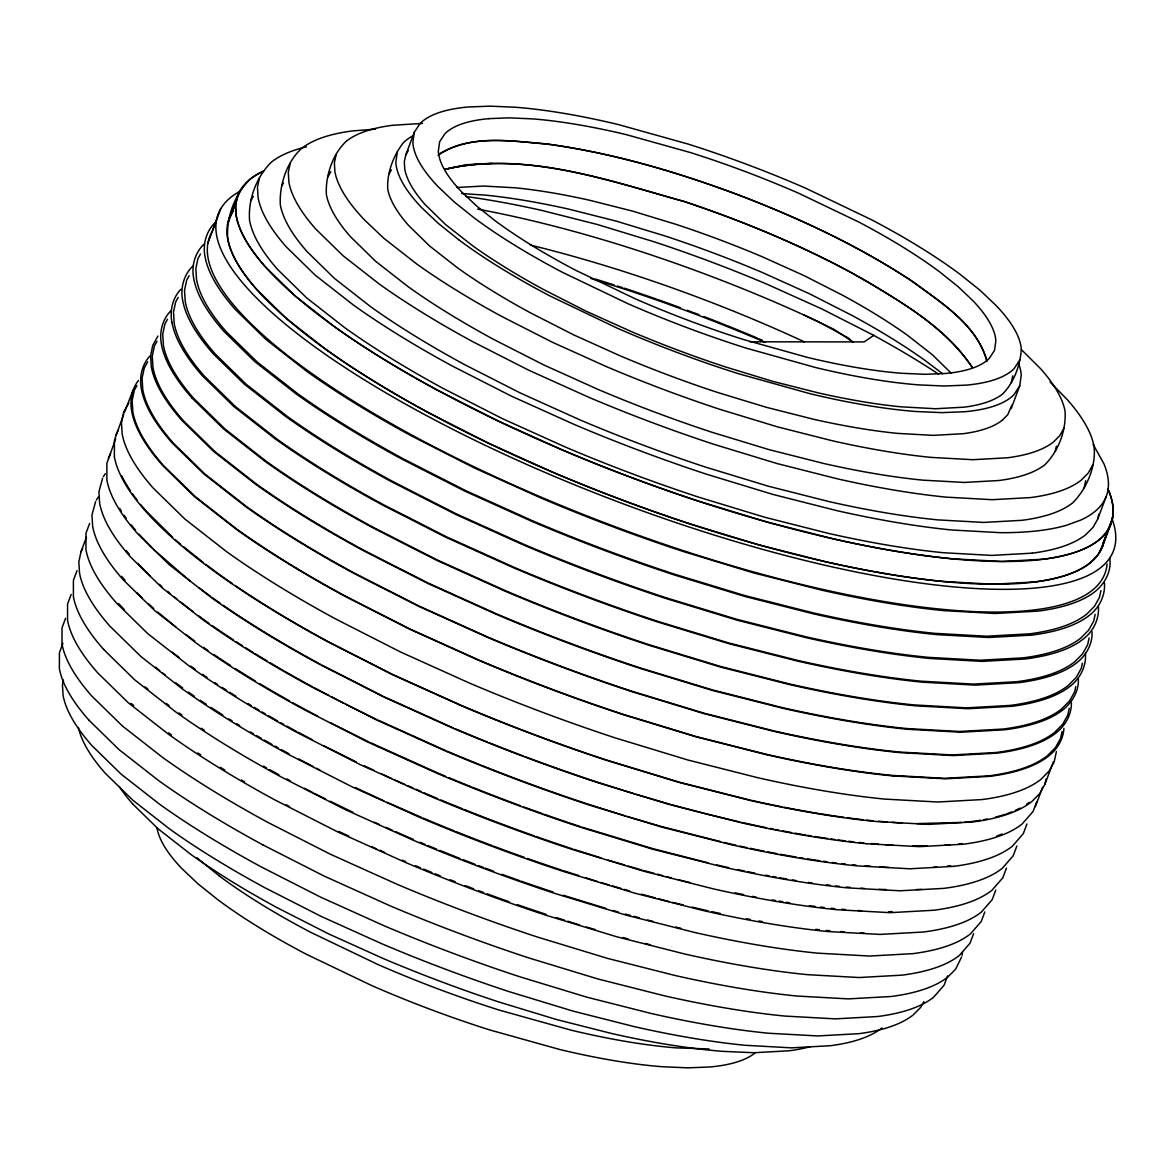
<?xml version="1.0" encoding="UTF-8"?>
<svg xmlns="http://www.w3.org/2000/svg" width="1174" height="1174" viewBox="0 0 1174 1174"><rect width="100%" height="100%" fill="white"/><g stroke="black" fill="none" stroke-linecap="round" stroke-linejoin="round"><path stroke-width="1.5" d="M1071.363 702.536C1071.759 714.467 1065.288 725.708 1056.028 732.914A501.944 134.981 20.6 0 1 997.298 753.136L953.185 755.586L900.355 752.651A501.944 134.981 20.6 0 1 774.488 731.49L704.62 713.792L632.272 691.765A501.944 134.981 20.6 0 1 487.327 637.277L418.384 606.195L354.152 573.499A501.944 134.981 20.6 0 1 245.513 506.508L203.821 473.914L172.24 443.024A501.944 134.981 20.6 0 1 141.394 389.122C139.134 377.602 141.687 364.879 149.846 356.162M1085.422 653.272C1086.508 666.025 1080.256 678.543 1070.174 686.203A498.671 134.1 20.6 0 1 1011.827 706.308L968.007 708.729L915.529 705.823A498.671 134.1 20.6 0 1 790.469 684.794L721.056 667.214L649.178 645.333A498.671 134.1 20.6 0 1 505.187 591.197L436.699 560.321L372.877 527.83A498.671 134.1 20.6 0 1 264.942 461.279L223.53 428.906L192.154 398.206M1092.04 631.715C1092.686 643.822 1086.302 655.4 1076.851 662.679A496.602 133.542 20.6 0 1 1018.753 682.696L975.11 685.117L922.852 682.211A496.602 133.542 20.6 0 1 798.32 661.27L729.186 643.763L657.616 621.971A496.587 133.542 20.6 0 1 514.227 568.069L446.017 537.325L382.46 504.967A496.602 133.542 20.6 0 1 274.98 438.694L233.743 406.453L202.486 375.885A496.587 133.542 20.6 0 1 171.976 322.557M1098.38 606.415C1099.451 619.05 1093.258 631.451 1083.264 639.052A494.21 132.911 20.6 0 1 1025.445 658.966L982.007 661.373L929.999 658.482A494.21 132.911 20.6 0 1 806.068 637.643L737.272 620.224L666.04 598.535A494.21 132.897 20.6 0 1 523.325 544.897L455.453 514.285L392.204 482.088A494.225 132.911 20.6 0 1 285.238 416.139L244.192 384.045L213.096 353.623A494.21 132.897 20.6 0 1 182.718 300.559C180.194 288.261 183.702 274.848 192.844 266.043M1104.426 582.832C1105.497 595.409 1099.334 607.736 1089.399 615.293A491.524 132.178 20.6 0 1 1031.887 635.105L988.699 637.497L936.969 634.635A491.524 132.178 20.6 0 1 813.699 613.899L745.285 596.568L674.434 574.996A491.524 132.178 20.6 0 1 532.512 521.652L464.992 491.216L402.095 459.195A491.524 132.178 20.6 0 1 295.716 393.598L254.89 361.68L223.955 331.42A491.524 132.178 20.6 0 1 193.754 278.649C191.23 266.41 194.737 253.07 203.821 244.324M962.078 955.313L962.563 951.894M1063.923 728.423C1063.277 739.415 1057.114 749.408 1048.558 756.085A503.147 135.304 20.6 0 1 989.682 776.366L945.466 778.817L892.519 775.882M86.494 537.105L81.006 551.721L78.834 561.891L79.524 573.073A495.296 133.19 20.6 0 0 109.96 626.226L141.085 656.692L182.205 688.83A495.311 133.19 20.6 0 0 289.332 754.882L352.655 787.123L420.659 817.779A495.311 133.19 20.6 0 0 563.564 871.49L634.899 893.209L703.813 910.672A495.311 133.19 20.6 0 0 827.919 931.54L880.001 934.416L923.498 932.009A494.944 133.102 20.6 0 0 981.391 912.051L992.177 899.695L995.801 890.068M63.469 679.995L62.442 684.794L63.088 695.331A466.9 125.559 20.6 0 0 91.777 745.446L121.127 774.15L159.884 804.454A466.9 125.559 20.6 0 0 260.863 866.706L320.561 897.112L384.661 926.007A466.9 125.559 20.6 0 0 519.363 976.636L586.604 997.108L651.57 1013.573A466.9 125.559 20.6 0 0 768.544 1033.237L817.647 1035.952L858.664 1033.692A466.9 125.559 20.6 0 0 913.24 1014.879L920.665 1007.38L923.85 1001.671M263.181 171.345A473.577 127.35 20.6 0 0 250.106 179.299C234.771 194.224 226.054 217.425 227.756 238.748M237.72 195.588L235.651 205.318L236.312 216.016A473.577 127.35 20.6 0 0 265.397 266.836L295.173 295.965L334.487 326.695A473.577 127.35 20.6 0 0 436.904 389.841L497.453 420.674L562.478 449.994A473.577 127.35 20.6 0 0 699.117 501.342L767.312 522.107L833.217 538.807A473.577 127.35 20.6 0 0 951.879 558.751L1001.671 561.51L1043.275 559.206A473.577 127.35 20.6 0 0 1098.629 540.128C1109.753 531.558 1115.153 517.191 1112.424 503.426A473.577 127.35 20.6 0 0 1107.816 488.824M306.502 146.838A459.254 123.505 20.6 0 0 271.488 162.041C256.504 176.702 247.949 199.463 249.563 220.36A459.254 123.505 20.6 0 0 277.783 269.638L306.649 297.888L344.76 327.693A459.239 123.505 20.6 0 0 444.095 388.932L502.81 418.825L565.868 447.265A459.254 123.505 20.6 0 0 698.369 497.057L764.509 517.191L828.404 533.378A459.254 123.505 20.6 0 0 943.47 552.734L991.766 555.405L1032.107 553.174M259.483 177.832L257.458 187.268L258.104 197.643A459.254 123.505 20.6 0 0 286.324 246.922L315.19 275.156L353.315 304.961A459.239 123.505 20.6 0 0 452.636 366.2L511.35 396.108L574.409 424.533A459.254 123.505 20.6 0 0 706.909 474.325L773.05 494.459L836.959 510.661A459.254 123.505 20.6 0 0 952.011 530.002L1000.307 532.673A444.462 119.528 20.6 0 0 1022.143 532.145A452.724 121.744 20.6 0 0 1041.72 530.31A458.212 123.226 20.6 0 0 1066.682 525.218L1080.564 520.155A456.921 122.874 20.6 0 0 1092.011 513.698A450.17 121.054 20.6 0 0 1100.522 505.965A441.351 118.691 20.6 0 0 1107.552 492.082A448.541 120.614 20.6 0 0 1108.359 481.56A455.776 122.566 20.6 0 0 1103.986 463.921L1093.097 444.315M375.46 129.111L352.449 130.93A434.879 116.945 20.6 0 0 301.586 148.467C286.691 161.865 279.089 185.463 280.351 204.936A435.202 117.033 20.6 0 0 307.089 251.632L334.443 278.399L370.573 306.649A435.202 117.033 20.6 0 0 464.699 364.674L520.346 393.011L580.088 419.94A435.202 117.033 20.6 0 0 705.662 467.135L768.324 486.212L828.888 501.562A435.202 117.033 20.6 0 0 937.923 519.891L983.695 522.43L1021.923 520.317A435.202 117.033 20.6 0 0 1072.787 502.78C1086.566 488.956 1096.369 466.225 1094.007 446.325A434.879 116.945 20.6 0 0 1067.269 399.615L1049.982 381.961M346.418 141.174C332.609 153.706 325.271 176.438 326.372 194.502A394.684 106.13 20.6 0 0 350.63 236.855L375.431 261.127L408.2 286.735A394.669 106.13 20.6 0 0 493.564 339.374L544.017 365.055L598.212 389.489A394.684 106.13 20.6 0 0 712.075 432.296L768.911 449.598L823.84 463.51A394.669 106.13 20.6 0 0 922.72 480.137L964.221 482.441L998.898 480.518A394.669 106.13 20.6 0 0 1045.021 464.611C1058.493 451.095 1066.285 430.33 1065.067 411.296A394.684 106.13 20.6 0 0 1040.824 368.944L1021.38 349.603M413.38 135.582A336.512 90.501 20.6 0 0 403.24 142.832C393.407 155.702 386.789 172.857 387.758 189.102A337.554 90.78 20.6 0 0 408.493 225.335L429.713 246.085L457.743 267.995A337.554 90.78 20.6 0 0 530.751 313.003L573.91 334.986L620.254 355.869A337.554 90.78 20.6 0 0 717.637 392.483L766.255 407.275L813.215 419.177A337.554 90.78 20.6 0 0 897.787 433.397L933.286 435.363L962.944 433.72A337.554 90.78 20.6 0 0 1002.391 420.131M405.764 154.997L404.311 161.748L404.766 169.159A328.397 88.314 20.6 0 0 424.944 204.393L445.592 224.586L472.858 245.909A328.397 88.314 20.6 0 0 543.885 289.699L585.87 311.081L630.952 331.406A328.397 88.314 20.6 0 0 725.708 367.007L772.991 381.418L818.689 392.982A328.397 88.314 20.6 0 0 900.972 406.82L935.502 408.743L964.353 407.143A328.397 88.314 20.6 0 0 1002.728 393.906C1013.998 382.475 1020.147 365.437 1021.307 349.514A327.385 88.035 20.6 0 0 996.139 305.563L980.026 290.286L960.171 274.378A327.385 88.035 20.6 0 0 871.578 219.773L806.171 188.442A327.385 88.035 20.6 0 0 688.008 144.035L618.155 124.517A327.385 88.035 20.6 0 0 515.547 107.26L490.116 106.144L467.912 107.01A327.385 88.035 20.6 0 0 420.057 123.519L414.305 132.266L405.764 154.997L408.273 150.477M1011.313 382.607L1012.766 375.871M1002.391 420.131L1007.762 414.701L1011.959 405.045M1055.338 451.036L1056.38 446.179M1084.16 487.812L1085.686 480.665M1032.107 553.174A459.254 123.505 20.6 0 0 1085.789 534.669L1093.097 527.302L1097.793 518.879L1098.805 514.153M114.392 456.847A503.426 135.377 20.6 0 0 145.327 510.91C166.987 535.183 192.507 555.61 218.804 574.585A503.426 135.377 20.6 0 0 327.781 641.767L392.204 674.58L461.353 705.75A503.426 135.377 20.6 0 0 606.709 760.385L679.276 782.486L749.364 800.242A503.426 135.377 20.6 0 0 875.599 821.462L928.59 824.397L972.85 821.947A503.807 135.48 20.6 0 0 1031.726 801.651L1039.753 793.565L1044.904 784.32L1046.005 779.154M1056.409 751.521L1054.193 761.882L1049.042 771.127L1041.015 779.243A504.629 135.7 20.6 0 1 982.022 799.567L937.703 802.018L884.638 799.083A504.615 135.7 20.6 0 1 758.199 777.819L687.979 760.033L615.308 737.918A504.615 135.7 20.6 0 1 469.717 683.195L400.437 651.952L335.911 619.094A504.615 135.7 20.6 0 1 226.773 551.809L184.89 519.055L153.163 488.032A504.629 135.7 20.6 0 1 122.169 433.881L121.465 422.479L123.681 412.118L128.832 402.873M1062.074 731.475L1060.606 738.358L1055.47 747.559L1047.487 755.63A502.311 135.083 20.6 0 1 988.772 775.867L944.644 778.318L891.829 775.383A502.311 135.083 20.6 0 1 765.962 754.222L696.065 736.509L623.732 714.496A502.311 135.083 20.6 0 1 478.801 660.023L409.843 628.926L345.611 596.231A502.311 135.083 20.6 0 1 236.972 529.254L195.28 496.646L163.7 465.755A502.311 135.083 20.6 0 1 132.838 411.854L132.148 400.51L134.35 390.194L136.918 385.586M227.771 238.748A473.577 127.35 20.6 0 0 256.857 289.567L286.632 318.682L325.932 349.426A473.577 127.35 20.6 0 0 428.363 412.573L488.912 443.405L553.937 472.711A473.577 127.35 20.6 0 0 690.576 524.074L758.771 544.839L824.676 561.524A473.577 127.35 20.6 0 0 943.324 581.482L993.131 584.241L1034.734 581.937A473.577 127.35 20.6 0 0 1090.088 562.86L1097.617 555.258L1102.459 546.57L1103.501 541.698M1069.25 708.245L1067.782 715.113L1062.661 724.285L1054.692 732.341A500.828 134.687 20.6 0 1 996.154 752.505L952.158 754.955L899.489 752.035A500.828 134.687 20.6 0 1 774.004 730.932L704.327 713.278L632.199 691.325A500.828 134.687 20.6 0 1 487.694 637.012L418.942 606.004L354.9 573.396A500.828 134.687 20.6 0 1 246.584 506.625L205.01 474.12L173.532 443.317A500.828 134.687 20.6 0 1 142.758 389.577L142.069 378.263L144.27 367.976L147.675 361.856M1075.78 686.629L1074.68 691.765L1069.573 700.907L1061.634 708.935A499.038 134.203 20.6 0 1 1003.3 729.039L959.466 731.461L906.988 728.555A499.038 134.203 20.6 0 1 781.957 707.526L712.515 689.93L640.652 668.065A499.038 134.203 20.6 0 1 496.661 613.943L428.143 583.052L364.336 550.562A499.038 134.203 20.6 0 1 256.416 484.026L214.989 451.623L183.614 420.938A499.038 134.203 20.6 0 1 152.958 367.389L152.253 356.118L154.454 345.875L156.993 341.296M1082.399 663.207L1081.298 668.314L1076.22 677.427L1068.311 685.411A496.954 133.645 20.6 0 1 1010.227 705.427L966.569 707.849L914.311 704.943A496.954 133.645 20.6 0 1 789.794 684.016L720.645 666.494L649.075 644.702A496.954 133.645 20.6 0 1 505.701 590.816L437.476 560.057L373.934 527.698A496.954 133.645 20.6 0 1 266.439 461.441L225.203 429.185L193.945 398.617A496.954 133.645 20.6 0 1 163.421 345.288L162.731 334.076L164.918 323.863L167.456 319.313M1089.09 637.981L1087.652 644.761L1082.589 653.83L1074.724 661.769A494.577 133 20.6 0 1 1016.919 681.698L973.466 684.104L921.458 681.213A494.577 133 20.6 0 1 797.542 660.375L728.731 642.956L657.499 621.266A494.577 133 20.6 0 1 514.799 567.629L446.898 537.017L383.663 504.82A494.577 133 20.6 0 1 276.697 438.871L235.651 406.776L204.555 376.355A494.577 133 20.6 0 1 174.178 323.29L173.488 312.123L175.66 301.967L178.184 297.433M1095.151 614.354L1093.713 621.09L1088.68 630.115L1080.858 638.025A491.877 132.28 20.6 0 1 1023.361 657.836L980.143 660.228L928.429 657.352A491.877 132.28 20.6 0 1 805.188 636.631L736.744 619.3L665.907 597.727A491.877 132.28 20.6 0 1 523.986 544.384L456.451 513.948L393.554 481.927A491.877 132.28 20.6 0 1 287.175 416.33L246.349 384.412L215.414 354.152A491.877 132.28 20.6 0 1 185.213 301.38L184.523 290.272L186.681 280.16L189.19 275.655M1100.918 590.625L1099.48 597.331L1094.491 606.298L1086.713 614.149A488.883 131.473 20.6 0 1 1029.569 633.843L986.615 636.22L935.208 633.373A488.883 131.473 20.6 0 1 812.716 612.769L744.698 595.541L674.287 574.101A488.883 131.473 20.6 0 1 533.231 521.095L466.122 490.835L403.607 459.005A488.883 131.473 20.6 0 1 297.873 393.818L257.297 362.076L226.553 332.022A488.883 131.473 20.6 0 1 196.528 279.559L195.838 268.523L197.995 258.485L200.49 253.995M115.698 438.768L106.893 463.275L106.863 479.917A502.325 135.083 20.6 0 0 137.754 533.862L169.35 564.782L211.056 597.39A502.311 135.083 20.6 0 0 319.798 664.425L384.074 697.165L453.061 728.262A502.325 135.083 20.6 0 0 598.109 782.779L670.515 804.836L740.442 822.548A502.325 135.083 20.6 0 0 866.397 843.724M123.828 414.026L114.421 440.177L114.377 456.847M138.385 380.537C131.635 389.24 129.698 400.818 131.737 411.487A503.132 135.304 20.6 0 0 162.672 465.52L194.326 496.485L236.106 529.151A503.132 135.304 20.6 0 0 345.009 596.304L409.388 629.088L478.508 660.243A503.132 135.304 20.6 0 0 623.79 714.849L696.299 736.92L766.343 754.662A503.147 135.304 20.6 0 0 892.504 775.882M290.198 163.435L288.29 172.373L288.892 182.205A434.879 116.945 20.6 0 0 315.63 228.901L342.984 255.668L379.099 283.903A434.879 116.945 20.6 0 0 473.239 341.942L528.887 370.28L588.614 397.208A434.879 116.945 20.6 0 0 714.188 444.403L776.865 463.495L837.414 478.831A434.879 116.945 20.6 0 0 946.449 497.16L992.235 499.698L1030.449 497.585A434.879 116.945 20.6 0 0 1081.327 480.049L1088.254 473.063L1092.701 465.08M336.102 154.763L334.37 162.863L334.913 171.771A393.862 105.924 20.6 0 0 364.6 220.037L383.986 238.395L416.726 264.003A394.391 106.056 20.6 0 0 502.105 316.642L552.558 342.338L606.738 366.758A394.391 106.056 20.6 0 0 720.616 409.565L777.467 426.866L832.366 440.778A394.391 106.056 20.6 0 0 931.261 457.405L972.762 459.709L1007.439 457.787A394.669 106.13 20.6 0 0 1053.577 441.894L1059.858 435.554L1063.879 428.305M397.311 151.828L395.829 162.482A336.512 90.501 20.6 0 0 421.701 207.666L438.269 223.353L458.667 239.701M414.305 132.266L412.852 142.641A327.385 88.035 20.6 0 0 438.019 186.593L454.133 201.869L473.988 217.762A327.385 88.035 20.6 0 0 562.581 272.383L627.987 303.714A327.385 88.035 20.6 0 0 746.15 348.12L816.003 367.638A327.385 88.035 20.6 0 0 918.611 384.881L944.043 386.011L966.246 385.131A327.385 88.035 20.6 0 0 1014.101 368.636L1019.854 359.89M1011.21 408.508L1019.766 385.791L1021.248 375.122A336.512 90.501 20.6 0 0 1018.372 362.986M947.594 975.873L944.087 985.221L933.638 997.196A479.784 129.023 20.6 0 1 877.506 1016.537L835.345 1018.871L784.848 1016.068A479.784 129.023 20.6 0 1 664.528 995.846L597.742 978.925L528.593 957.867A479.784 129.023 20.6 0 1 390.047 905.8L324.156 876.083L262.756 844.825M961.609 956.927L955.68 969.093L947.946 976.915A486.197 130.754 20.6 0 1 891.051 996.506L848.332 998.883L797.161 996.051A486.197 130.754 20.6 0 1 675.226 975.535L607.545 958.395L537.472 937.057A486.197 130.754 20.6 0 1 397.076 884.286L330.29 854.188L268.068 822.504A486.212 130.754 20.6 0 1 162.848 757.612L122.463 726.046L91.865 696.123A486.197 130.754 20.6 0 1 61.987 643.91L62.017 627.797L65.568 618.331M973.613 933.668L970.032 943.192L959.378 955.416A489.426 131.62 20.6 0 1 902.116 975.139L859.104 977.531L807.595 974.669A489.426 131.62 20.6 0 1 684.853 954.036L616.732 936.779L546.189 915.294A489.426 131.62 20.6 0 1 404.854 862.171L337.628 831.867L274.995 799.978A489.441 131.62 20.6 0 1 169.071 734.66L128.421 702.888L97.618 672.761A489.426 131.62 20.6 0 1 67.549 620.195L67.578 603.979L71.159 594.455M984.839 911.919L981.244 921.502L970.531 933.8A492.346 132.398 20.6 0 1 912.917 953.64L869.655 956.047L817.838 953.171A492.346 132.398 20.6 0 1 694.377 932.405L625.845 915.045L554.876 893.443A492.346 132.398 20.6 0 1 412.72 839.997L345.083 809.517L282.083 777.437A492.346 132.398 20.6 0 1 175.513 711.738L134.628 679.761L103.65 649.457M1006.456 868.114L1002.816 877.785L992.001 890.215A497.233 133.719 20.6 0 1 933.814 910.246L890.127 912.668L837.796 909.777A497.233 133.719 20.6 0 1 713.102 888.806L643.895 871.269L572.222 849.448A497.233 133.719 20.6 0 1 428.642 795.488L360.345 764.685L296.714 732.297A497.233 133.719 20.6 0 1 189.087 665.937L147.792 633.652L116.505 603.04A497.233 133.719 20.6 0 1 85.951 549.652L85.981 533.172L89.62 523.487M1016.845 846.058L1013.191 855.773L1002.332 868.246A499.229 134.247 20.6 0 1 943.911 888.366L900.047 890.787L847.511 887.882A499.229 134.247 20.6 0 1 722.318 866.823L652.817 849.228L580.866 827.318A499.229 134.247 20.6 0 1 436.713 773.138L368.137 742.217L304.257 709.683A499.229 134.247 20.6 0 1 196.205 643.073L154.748 610.656L123.329 579.927A499.229 134.247 20.6 0 1 92.658 526.319L91.939 515.034L95.608 501.621M1026.957 823.899L1023.302 833.643L1012.399 846.161A500.916 134.702 20.6 0 1 953.787 866.353M866.412 843.724L919.271 846.659L963.428 844.209A502.325 135.083 20.6 0 0 1022.187 823.957L1033.12 811.425L1036.803 801.637M220.741 208.737L212.201 231.469A478.258 128.612 20.6 0 0 618.258 527.889A478.258 128.612 20.6 0 0 1107.082 564.019M207.886 243.165L216.427 220.433M232.32 211.393L240.259 190.291M227.521 224.425L236.062 201.708M1097.793 518.879L1105.996 497.013M1104.132 540.466L1112.673 517.734M1099.935 551.868L1108.476 529.136M1102.459 546.57L1111 523.839M1035.336 806.67L1042.659 787.182M1044.904 784.32L1053.445 761.603M124.429 412.397L133.249 389.783M115.888 435.128L118.104 430.374M108.375 458.242L110.576 453.502M102.578 478.302L98.924 491.759L99.614 503.074A500.916 134.702 20.6 0 0 130.417 556.858L161.924 587.69L203.528 620.224M77.029 570.696L73.419 580.279L73.39 596.583A492.346 132.398 20.6 0 0 103.664 649.457M62.926 643.352L59.419 652.685L59.375 668.578A479.784 129.023 20.6 0 0 88.886 720.117M1019.766 385.791L1013.866 394.787A336.512 90.501 20.6 0 1 964.632 411.736L941.827 412.632L915.705 411.502A336.512 90.501 20.6 0 1 810.221 393.745L738.417 373.699A336.512 90.501 20.6 0 1 616.966 328.045L549.726 295.848A336.512 90.501 20.6 0 1 458.682 239.716M157.918 336.072L152.811 345.259L150.61 355.546L151.299 366.846A500.828 134.687 20.6 0 0 182.073 420.586L213.565 451.388L255.125 483.893A500.828 134.687 20.6 0 0 363.441 550.679L427.483 583.273L496.25 614.281A500.828 134.687 20.6 0 0 640.74 668.593L712.867 690.547L782.559 708.201A500.828 134.687 20.6 0 0 908.03 729.303L960.699 732.224L1004.695 729.788A500.828 134.687 20.6 0 0 1063.233 709.61C1072.273 702.111 1079.141 690.914 1078.319 678.865M229.179 218.32L233.215 211.085M250.942 200.563L253.291 196.352M281.657 186.167L283.433 182.983M81.006 551.721L82.694 548.698M327.561 177.479L330.789 171.697M388.77 174.559L391.353 169.907M103.312 476.717L105.264 473.753M96.327 500.051L98.278 497.086M215.077 222.708C206.052 231.41 202.588 244.662 205.068 256.827A488.516 131.371 20.6 0 0 235.108 309.29L265.838 339.359L306.399 371.072A488.516 131.371 20.6 0 0 412.147 436.273L474.663 468.103L541.757 498.348A488.516 131.371 20.6 0 0 682.828 551.369L753.238 572.809L821.242 590.038A488.516 131.371 20.6 0 0 943.735 610.627L995.156 613.488L1038.11 611.111A488.883 131.473 20.6 0 0 1095.254 591.417C1105.027 583.507 1111.675 571.019 1109.782 558.252M180.943 289.259C172.475 297.932 169.658 310.846 171.962 322.557M170.802 310.875C162.115 319.622 159.121 332.741 161.498 344.657A498.671 134.1 20.6 0 0 192.154 398.206M438.063 155.32C470.392 133.249 513.082 141.335 549.711 144.387C613.723 153.412 676.077 171.727 736.553 194.224C796.882 217.131 855.875 244.427 909.982 279.794C939.552 301.322 975.462 323.217 986.894 360.11M873.97 335.236L864.137 341.913L749.775 341.81M438.944 154.161C469.908 134.761 509.237 140.968 543.767 143.61C609.849 152.268 674.184 171.096 736.553 194.224C798.716 217.894 859.529 246.114 914.957 283.139C942.678 304.198 977.913 325.58 986.791 361.563M444.902 169.35C524.983 150.742 607.662 180.136 684.266 201.532C748.058 222.752 810.383 248.976 868.789 282.391C906.798 305.636 947.535 329.454 972.41 367.623C942.927 324.171 895.19 298.196 850.886 272.383C797.557 243.913 741.572 220.712 684.266 201.532C607.589 180.326 525.013 150.903 444.902 169.35L465.579 164.771L492.009 163.303M953.787 866.353L909.762 868.789L857.049 865.869A500.916 134.702 20.6 0 1 731.431 844.737L661.696 827.083L589.495 805.1A500.916 134.702 20.6 0 1 444.858 750.729L376.047 719.706L311.946 687.069A500.916 134.702 20.6 0 1 203.528 620.224M457.038 187.502L483.468 186.035L515.122 187.796A300.926 80.918 20.6 0 1 590.522 200.475L632.39 211.071L675.725 224.263A300.926 80.918 20.6 0 1 762.557 256.901L803.867 275.523L842.345 295.114A300.926 80.933 20.6 0 1 907.429 335.25L932.405 354.783L951.322 373.288M961.521 822.431L916.923 823.59M965.013 822.108L971.984 821.492A502.692 135.186 20.6 0 0 980.701 820.186M944.953 845.192L950.177 844.722M958.865 843.93L962.342 843.622M933.418 867.351L936.881 867.043M947.286 866.104L950.749 865.796M488.751 118.647L509.105 117.855L532.394 118.868A300.001 80.683 20.6 0 1 626.432 134.687L690.444 152.561A300.001 80.683 20.6 0 1 798.716 193.27L858.664 221.974A300.001 80.683 20.6 0 1 939.816 272.016L958.028 286.588L972.806 300.588A300.001 80.683 20.6 0 1 995.846 340.856L994.539 350.366L989.271 358.393A300.001 80.683 20.6 0 1 945.393 373.493L925.068 374.301L901.764 373.288A300.001 80.683 20.6 0 1 807.727 357.468L743.714 339.594A300.001 80.683 20.6 0 1 635.442 298.886L575.495 270.181A300.001 80.683 20.6 0 1 494.342 220.14L476.13 205.567L461.353 191.567A300.001 80.683 20.6 0 1 438.313 151.299L439.619 141.79L444.887 133.763A300.001 80.683 20.6 0 1 488.766 118.662M927.225 845.852L912.873 845.882M916.366 889.525L921.678 889.393M888.542 911.699L892.064 911.611M422.552 123.402L392.556 125.28A394.391 106.056 20.6 0 0 346.433 141.174M709.023 1048.969L676.503 1047.883A336.512 90.501 20.6 0 1 571.019 1030.141L499.214 1010.095A336.512 90.501 20.6 0 1 377.764 964.441L310.523 932.229A336.512 90.501 20.6 0 1 219.479 876.097M461.573 193.534L485.111 195.119A337.554 90.78 20.6 0 1 569.698 209.354L616.658 221.24L665.276 236.047A337.554 90.78 20.6 0 1 762.674 272.647L809.003 293.544L852.163 315.512A337.554 90.78 20.6 0 1 925.171 360.535L942.619 373.758M888.747 867.439L879.693 866.984M878.9 889.32L886.091 889.554M860.41 932.758L863.961 932.86M878.387 821.272L886.957 821.932M892.108 822.328L902.395 823.135M871.064 843.563L878.357 844.135M885.666 844.693L892.959 845.265M865.15 865.854L870.594 866.28M846.351 887.045L849.961 887.324M860.836 888.175L864.46 888.454M841.861 909.219L845.471 909.512M858.091 910.481L861.687 910.76M826.393 930.439L829.974 930.718M840.731 931.554L844.326 931.833M749.012 799.817L679.056 782.104L606.664 760.062A502.692 135.186 20.6 0 1 461.631 705.545L392.615 674.434L328.338 641.708A502.692 135.186 20.6 0 1 271.737 609.115M707.262 814.169L740.002 822.02M720.587 841.641L661.373 826.496L627.298 816.546M724.02 842.462L730.888 844.106A499.596 134.35 20.6 0 0 736.215 845.295M707.995 862.802L652.436 848.538L582.48 827.274M716.536 864.856L721.672 866.074A497.6 133.807 20.6 0 0 728.746 867.659M678.308 879.766L690.224 882.628M672.643 902.41L683.341 904.978M692.249 907.12L702.947 909.689A492.698 132.501 20.6 0 0 708.201 910.863M675.696 927.064L681.023 928.341M672.012 804.821L705.53 813.743M643.44 870.477L653.903 873.265M657.381 874.19L662.62 875.584M666.098 876.523L671.337 877.917M641.327 894.162L655.195 897.861M658.673 898.785L669.077 901.559M625.272 914.047L630.438 915.426M633.887 916.336L639.067 917.716M647.681 920.02L652.861 921.399M622.939 937.498L628.09 938.862M645.216 943.426L650.352 944.791M636.059 794.358L670.237 804.351M607.971 860.116L624.861 865.062M628.237 866.045L641.752 869.993M600.78 882.51L609.189 884.961M612.549 885.944L620.943 888.395M624.304 889.378L629.337 890.846M605.975 908.412L563.182 895.248M612.989 910.466L618.258 911.993M586.472 927.02L595.189 929.559M590.874 278.458L624.48 289.098A463.803 124.723 20.6 0 1 758.404 339.433L764.92 342.236M595.57 279.089L614.178 284.988M617.553 286.06L622.631 287.659M634.342 793.859L598.05 782.368A501.283 134.805 20.6 0 1 525.174 756.702M625.595 816.047L589.421 804.601A499.596 134.35 20.6 0 1 480.782 765.052M573.822 849.301L601.147 857.959M563.432 870.712L578.723 875.555M585.518 877.712L597.405 881.483M556.094 917.525L564.474 920.181M567.834 921.238L579.574 924.965M759.108 338.86L762.352 340.284M453.413 728.012L384.588 696.974M445.269 750.421L378.292 720.234M394.728 779.976L404.575 784.276M407.862 785.714L412.793 787.871M416.066 789.31L420.996 791.467M424.284 792.905L429.2 795.047A495.311 133.19 20.6 0 0 437.52 798.555M386.98 802.282L421.275 817.28M385.82 827.391L392.321 830.223M395.565 831.647L413.424 839.454M371.776 846.762L376.605 848.875M379.833 850.284L384.676 852.397M402.418 860.16L405.646 861.569M370.485 742.702L437.198 772.771A497.6 133.821 20.6 0 0 445.562 776.293M364.395 765.874L373.978 770.335M381.961 774.033L391.529 778.494M355.223 787.519L383.81 800.815M352.802 812.217L330.188 801.24M374.359 822.24L379.334 824.544M338.831 831.456L348.722 836.049M803.882 314.984L834.142 329.424L853.278 342.28M382.959 696.167L322.072 665.174M345.699 704.18L376.678 719.486M368.885 741.968L330.173 722.641M356.353 761.999L324.215 745.989M314.192 793.345L325.389 798.878M314.368 687.788L328.441 695.169M331.567 696.813L344.07 703.387M317.714 716.111L305.269 709.566A497.6 133.821 20.6 0 1 292.605 702.624M297.873 732.15L311.814 739.473M298.739 758.976L313.341 766.637M316.598 768.339L319.842 770.056M286.779 778.949L290.007 780.637M304.521 788.268L312.577 792.494M286.236 804.821L289.45 806.509M203.073 562.317L183.511 546.658M205.832 564.386L219.611 574.673A502.692 135.186 20.6 0 0 232.203 583.493M198.876 587.646L210.616 596.407M193.064 611.61L180.033 601.69M198.905 615.983L204.746 620.356A499.596 134.35 20.6 0 0 209.119 623.453M185.991 634.518L194.723 641.048M171.903 652.04L179.152 657.455M162.452 672.863L165.329 675.021M175.425 682.549L182.63 687.935M166.15 703.387L169.012 705.53M168.542 732.767L171.389 734.895M219.465 876.097L196.674 857.622M180.708 544.354L175.264 539.629M190.085 581.071L153.412 549.3M167.471 591.358L170.259 593.662M174.456 597.096L177.245 599.386M157.727 612.065L175.806 626.916M155.57 667.214L159.693 670.603M145.18 686.907L147.909 689.153M131.004 703.314L133.719 705.559M172.622 537.208L146.28 511.13A502.692 135.186 20.6 0 1 140.572 504.424M150.213 575.906L137.872 563.491M159.356 584.314L161.983 586.721M142.01 597.757L137.006 592.855M148.526 603.744L153.735 608.528M852.324 341.781L848.655 338.171L817.779 321.397A428.657 115.272 20.6 0 0 477.671 209.133M138.958 534.141L152.209 548.038M118.486 603.495L124.444 609.732M88.872 720.102L119.058 749.643L158.901 780.798A479.784 129.023 20.6 0 0 262.756 844.825M132.823 804.102L157.947 828.668L191.113 854.599A399.263 107.377 20.6 0 0 277.534 907.884L328.617 933.902L383.458 958.615A399.263 107.377 20.6 0 0 498.759 1001.95L556.3 1019.472L611.889 1033.56A398.749 107.23 20.6 0 0 723.096 1051.376L754.031 1052.726L789.119 1050.774A399.263 107.377 20.6 0 0 810.456 1046.592M530.149 245.014A428.657 115.272 20.6 0 1 804.322 341.839M1111.837 518.306A478.258 128.612 20.6 0 1 621.369 503.132A478.258 128.612 20.6 0 1 240.215 191.171M1103.78 542.183A466.46 125.442 20.6 0 1 619.446 499.023A466.46 125.442 20.6 0 1 231.718 213.022M1108.726 490.585A466.46 125.442 20.6 0 1 626.784 475.837A466.46 125.442 20.6 0 1 263.739 170.934M244.559 781.796A486.564 130.842 20.6 0 1 241.462 779.991M224.792 770.041A486.564 130.842 20.6 0 1 220.374 767.326M200.71 754.882A486.564 130.842 20.6 0 1 197.79 752.96M546.027 914.341A486.564 130.842 20.6 0 1 517.367 904.64M508.944 901.691A486.564 130.842 20.6 0 1 487.049 893.796M483.673 892.548A486.564 130.842 20.6 0 1 478.64 890.67M473.606 888.791A486.564 130.842 20.6 0 1 465.227 885.607M455.204 881.733A486.564 130.842 20.6 0 1 450.2 879.781M440.221 875.819A486.564 130.842 20.6 0 1 435.246 873.823M431.929 872.487A486.564 130.842 20.6 0 1 423.682 869.112M420.38 867.747A486.564 130.842 20.6 0 1 415.449 865.708M289.053 753.855A492.698 132.501 20.6 0 1 281.202 749.555M278.091 747.823A492.698 132.501 20.6 0 1 274.995 746.106M271.928 744.375A492.698 132.501 20.6 0 1 264.326 740.06M261.318 738.329A492.698 132.501 20.6 0 1 256.592 735.584M253.452 733.75A492.698 132.501 20.6 0 1 250.356 731.93M239.657 725.503A492.698 132.501 20.6 0 1 236.649 723.683M232.1 720.88A492.698 132.501 20.6 0 1 228.974 718.943M222.811 715.054A492.698 132.501 20.6 0 1 210.792 707.306M206.316 704.356A492.698 132.501 20.6 0 1 200.211 700.247M194.224 696.153A492.698 132.501 20.6 0 1 188.368 692.073M561.73 870.154A492.698 132.501 20.6 0 1 527.581 858.517M524.176 857.314A492.698 132.501 20.6 0 1 493.491 846.116M491.803 845.485A492.698 132.501 20.6 0 1 456.29 831.72M454.617 831.045A492.698 132.501 20.6 0 1 422.933 817.985M819.379 929.72A492.698 132.501 20.6 0 1 815.827 929.324M762.278 921.59A492.698 132.501 20.6 0 1 758.8 920.988M750.025 919.403A492.698 132.501 20.6 0 1 746.488 918.743M720.381 913.504A492.698 132.501 20.6 0 1 711.693 911.64M881.923 1027.925A441.16 118.633 20.6 0 1 830.311 1045.711L791.54 1047.854L745.123 1045.286A441.16 118.633 20.6 0 1 634.488 1026.678L573.073 1011.122L509.487 991.766A441.16 118.633 20.6 0 1 382.093 943.881L321.5 916.571L265.045 887.823A441.16 118.633 20.6 0 1 169.555 828.947L132.926 800.301L105.161 773.152A441.16 118.633 20.6 0 1 78.394 727.513M132.838 804.102A399.263 107.377 20.6 0 1 119.528 786.888M1002.126 834.01A501.298 134.805 20.6 0 1 996.799 835.991M135.48 530.105A501.283 134.805 20.6 0 1 131.136 524.793M126.117 518.16A501.283 134.805 20.6 0 1 124.136 515.342M121.362 511.174A501.283 134.805 20.6 0 1 119.66 508.415M320.502 664.352A501.283 134.805 20.6 0 1 223.207 605.314M220.374 603.363A501.283 134.805 20.6 0 1 212.083 597.507M523.516 756.085A501.283 134.805 20.6 0 1 489.044 742.687M487.415 742.041A501.283 134.805 20.6 0 1 455.028 728.687M863.932 842.976A501.283 134.805 20.6 0 1 858.884 842.448M853.791 841.875A501.283 134.805 20.6 0 1 848.641 841.274M845.177 840.848A501.283 134.805 20.6 0 1 838.177 839.953M834.655 839.469A501.283 134.805 20.6 0 1 831.104 838.984M827.523 838.471A501.283 134.805 20.6 0 1 814.844 836.534M811.175 835.947A501.283 134.805 20.6 0 1 807.477 835.345M805.628 835.037A501.283 134.805 20.6 0 1 795.047 833.202M791.481 832.557A501.283 134.805 20.6 0 1 782.5 830.884M778.876 830.194A501.283 134.805 20.6 0 1 775.251 829.49M773.431 829.123A501.283 134.805 20.6 0 1 769.968 828.433M766.49 827.729A501.283 134.805 20.6 0 1 741.777 822.416M129.536 554.51A499.596 134.35 20.6 0 1 126.205 550.533M312.812 686.966A499.596 134.35 20.6 0 1 284.592 671.235M283.081 670.354A499.596 134.35 20.6 0 1 270.402 662.928M267.276 661.065A499.596 134.35 20.6 0 1 255.037 653.639M253.452 652.656A499.596 134.35 20.6 0 1 245.586 647.74M242.49 645.773A499.596 134.35 20.6 0 1 236.37 641.84M233.347 639.874A499.596 134.35 20.6 0 1 212.068 625.522M479.08 764.362A499.596 134.35 20.6 0 1 446.956 751.125M856.051 865.15A499.596 134.35 20.6 0 1 852.515 864.798M845.353 864.02A499.596 134.35 20.6 0 1 841.729 863.609M836.24 862.949A499.596 134.35 20.6 0 1 832.557 862.479M826.98 861.745A499.596 134.35 20.6 0 1 823.458 861.261M819.907 860.762A499.596 134.35 20.6 0 1 807.301 858.869M803.647 858.282A499.596 134.35 20.6 0 1 799.978 857.695M796.295 857.079A499.596 134.35 20.6 0 1 780.416 854.29M776.836 853.615A499.596 134.35 20.6 0 1 767.825 851.898M764.201 851.194A499.596 134.35 20.6 0 1 750.303 848.347M746.811 847.599A499.596 134.35 20.6 0 1 739.752 846.087M125.06 580.323A497.6 133.821 20.6 0 1 121.597 576.317M289.479 700.878A497.6 133.821 20.6 0 1 259.924 683.782M255.301 680.993A497.6 133.821 20.6 0 1 235.226 668.534M230.647 665.599A497.6 133.821 20.6 0 1 213.947 654.564M207.901 650.425A497.6 133.821 20.6 0 1 203.454 647.329M580.778 826.731A497.6 133.821 20.6 0 1 544.575 814.404M542.843 813.787A497.6 133.821 20.6 0 1 523.898 806.978M520.449 805.716A497.6 133.821 20.6 0 1 472.564 787.328M470.877 786.653A497.6 133.821 20.6 0 1 448.923 777.687M839.263 886.311A497.6 133.807 20.6 0 1 835.683 885.915M830.267 885.284A497.6 133.807 20.6 0 1 826.613 884.844M812.1 882.921A497.6 133.807 20.6 0 1 808.563 882.408M795.972 880.5A497.6 133.807 20.6 0 1 792.318 879.913M786.829 879.003A497.6 133.807 20.6 0 1 779.844 877.8M776.322 877.183A497.6 133.807 20.6 0 1 772.786 876.538M769.219 875.892A497.6 133.807 20.6 0 1 765.653 875.217M754.853 873.133A497.6 133.807 20.6 0 1 747.97 871.739M744.507 871.035A497.6 133.807 20.6 0 1 737.521 869.567M278.84 774.693A489.793 131.708 20.6 0 1 269.55 769.557M266.483 767.84A489.793 131.708 20.6 0 1 263.431 766.123M204.188 730.125A489.793 131.708 20.6 0 1 201.268 728.218M181.897 714.981A489.793 131.708 20.6 0 1 179.035 712.956M553.042 892.02A489.793 131.708 20.6 0 1 520.801 881.043M519.099 880.441A489.793 131.708 20.6 0 1 502.134 874.366M493.667 871.269A489.793 131.708 20.6 0 1 485.214 868.129M483.527 867.498A489.793 131.708 20.6 0 1 478.464 865.576M475.088 864.299A489.793 131.708 20.6 0 1 463.304 859.75M459.944 858.443A489.793 131.708 20.6 0 1 439.898 850.446M436.567 849.096A489.793 131.708 20.6 0 1 428.261 845.676M424.959 844.311A489.793 131.708 20.6 0 1 419.998 842.242M1029.363 802.297A502.692 135.186 20.6 0 1 1026.458 804.337M1019.971 808.138A502.692 135.186 20.6 0 1 1015.246 810.412M1011.871 811.836A502.692 135.186 20.6 0 1 1006.529 813.831M1005.047 814.33A502.692 135.186 20.6 0 1 995.567 817.089M987.319 818.968A502.692 135.186 20.6 0 1 984.047 819.599M137.417 500.447A502.692 135.186 20.6 0 1 132.413 493.696M130.475 490.879A502.692 135.186 20.6 0 1 121.803 475.954M270.211 608.176A502.692 135.186 20.6 0 1 235.093 585.459M873.28 820.831A502.692 135.186 20.6 0 1 866.529 820.127M863.125 819.745A502.692 135.186 20.6 0 1 847.467 817.808M844.033 817.339A502.692 135.186 20.6 0 1 784.364 807.301M782.53 806.949A502.692 135.186 20.6 0 1 750.802 800.228M754.97 1053.019A327.385 88.035 20.6 0 1 709.932 1066.975L687.759 1067.856L662.341 1066.74A327.385 88.035 20.6 0 1 559.719 1049.483L489.866 1029.98A327.385 88.035 20.6 0 1 371.703 985.558L306.282 954.227A327.385 88.035 20.6 0 1 217.718 899.622L197.848 883.714L181.721 868.437A327.385 88.035 20.6 0 1 157.052 828.272M296.288 731.285A495.311 133.19 20.6 0 1 286.823 726.104M283.712 724.358A495.311 133.19 20.6 0 1 280.615 722.626M277.534 720.895A495.311 133.19 20.6 0 1 268.391 715.67M265.221 713.836A495.311 133.19 20.6 0 1 262.066 712.002M258.94 710.167A495.311 133.19 20.6 0 1 254.274 707.394M251.192 705.559A495.311 133.19 20.6 0 1 248.14 703.71M235.886 696.182A495.311 133.19 20.6 0 1 229.693 692.293M226.626 690.341A495.311 133.19 20.6 0 1 222.091 687.421M217.616 684.501A495.311 133.19 20.6 0 1 214.666 682.549M206.976 677.398A495.311 133.19 20.6 0 1 202.442 674.316M195.075 669.18A495.311 133.19 20.6 0 1 190.746 666.098M572.105 848.773A495.311 133.19 20.6 0 1 536.078 836.504M534.361 835.888A495.311 133.19 20.6 0 1 464.405 809.561M462.717 808.886A495.311 133.19 20.6 0 1 440.866 799.949M834.699 908.632A495.311 133.19 20.6 0 1 831.177 908.265M824.06 907.487A495.311 133.19 20.6 0 1 820.45 907.062M814.991 906.387A495.311 133.19 20.6 0 1 809.473 905.668M789.911 902.85A495.311 133.19 20.6 0 1 786.316 902.292M782.691 901.705A495.311 133.19 20.6 0 1 779.037 901.104M775.486 900.502A495.311 133.19 20.6 0 1 772.008 899.915M756.144 897.039A495.311 133.19 20.6 0 1 752.563 896.364M743.685 894.617A495.311 133.19 20.6 0 1 735.085 892.871M938.554 374.124A394.669 106.13 20.6 0 0 872.253 334.605L821.8 308.923L767.605 284.49A394.684 106.13 20.6 0 0 653.742 241.683L596.906 224.381L541.977 210.469A394.669 106.13 20.6 0 0 466.063 196.542M624.319 288.202A467.149 125.633 20.6 0 1 656.604 299.165M658.306 299.766A467.149 125.633 20.6 0 1 680.377 307.72M687.157 310.215A467.149 125.633 20.6 0 1 692.234 312.123M693.922 312.754A467.149 125.633 20.6 0 1 699 314.676M704.062 316.613A467.149 125.633 20.6 0 1 725.899 325.169M727.572 325.844A467.149 125.633 20.6 0 1 757.465 338.156"/></g></svg>
